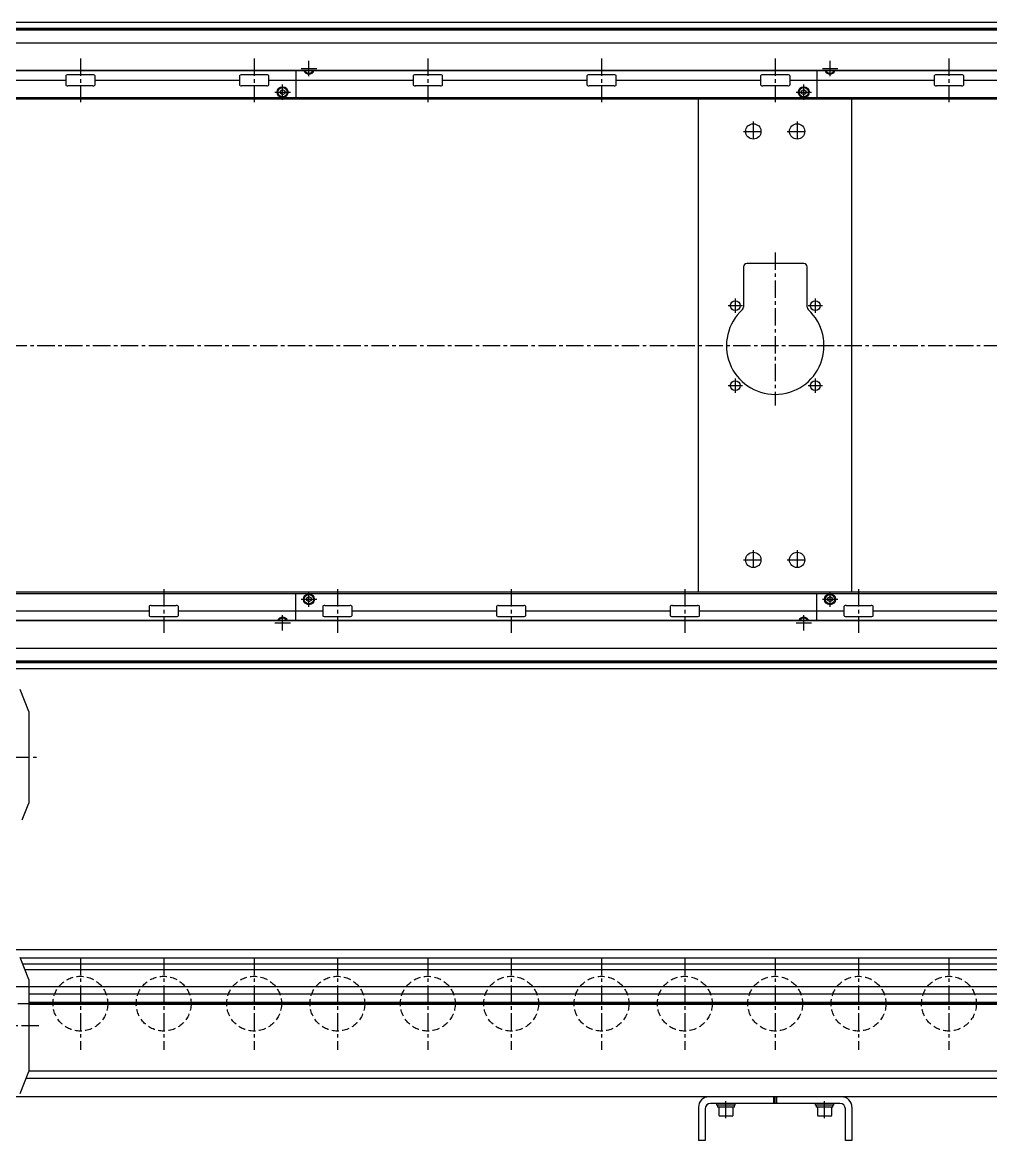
# Model space of a CAD drawing. Extents: x -10 to 3123, y -8 to 1101.
# Drawn here: x 676 to 1560, y 28 to 1048 of the extents above; entities that cross this region are included whole.
import ezdxf

# ---------------------------------------------------------------- set-up
doc = ezdxf.new("R2010")
doc.units = 0
doc.header["$LTSCALE"] = 0.5
doc.linetypes.add('CENTER', pattern=[50.8, 31.75, -6.35, 6.35, -6.35])
doc.linetypes.add('DASHED', pattern=[19.05, 12.7, -6.35])
for name, color, linetype in [('MSM_CENTER', 1, 'CENTER'), ('MSM_CONTINUOUS', 7, 'CONTINUOUS'), ('MSM_DASHED', 4, 'DASHED')]:
    doc.layers.add(name, color=color, linetype=linetype)

msp = doc.modelspace()

# ---------------------------------------------------------------- linework, layer by layer
at = {"layer": 'MSM_CENTER'}
for p, q in [((729.2, 1015.5), (729.2, 975.5)), ((887.7, 1015.5), (887.7, 975.5)), ((937.7, 999.2), (937.7, 1013.3)), ((1046.2, 1015.5), (1046.2, 975.5)), ((1204.7, 1015.5), (1204.7, 975.5)), ((1363.2, 1015.5), (1363.2, 975.5)), ((1413.2, 999.2), (1413.2, 1013.3)), ((1521.7, 1015.5), (1521.7, 975.5)), ((930.7, 1006.2), (944.8, 1006.2)), ((1406.2, 1006.2), (1420.2, 1006.2)), ((913.7, 977.7), (913.7, 991.8)), ((1389.2, 977.7), (1389.2, 991.8)), ((906.7, 984.7), (920.8, 984.7)), ((1382.2, 984.7), (1396.2, 984.7)), ((1343.2, 957.9), (1343.2, 939.9)), ((1383.2, 957.9), (1383.2, 939.9)), ((1334.2, 948.9), (1352.2, 948.9)), ((1374.2, 948.9), (1392.2, 948.9)), ((1363.2, 838.4), (1363.2, 698.9)), ((1326.7, 796.4), (1326.7, 783.4)), ((1399.7, 796.4), (1399.7, 783.4)), ((1320.2, 789.9), (1333.2, 789.9)), ((1393.2, 789.9), (1406.2, 789.9)), ((359.7, 753.4), (2365.9, 753.4)), ((1320.2, 716.9), (1333.2, 716.9)), ((1326.7, 723.4), (1326.7, 710.4)), ((1393.2, 716.9), (1406.2, 716.9)), ((1399.7, 723.4), (1399.7, 710.4)), ((1343.2, 566.9), (1343.2, 548.9)), ((1383.2, 566.9), (1383.2, 548.9)), ((1334.2, 557.9), (1352.2, 557.9)), ((1374.2, 557.9), (1392.2, 557.9)), ((805.2, 531.3), (805.2, 491.3)), ((963.7, 531.3), (963.7, 491.3)), ((1122.2, 531.3), (1122.2, 491.3)), ((1280.7, 531.3), (1280.7, 491.3)), ((1439.2, 531.3), (1439.2, 491.3)), ((930.7, 522), (944.8, 522)), ((937.7, 515), (937.7, 529.1)), ((1406.2, 522), (1420.2, 522)), ((1413.2, 515), (1413.2, 529.1)), ((906.7, 500.5), (920.8, 500.5)), ((913.7, 493.5), (913.7, 507.5)), ((1382.2, 500.5), (1396.2, 500.5)), ((1389.2, 493.5), (1389.2, 507.5)), ((362.2, 377.8), (692.2, 377.8)), ((729.2, 195), (729.2, 111)), ((805.2, 195), (805.2, 111)), ((887.7, 195), (887.7, 111)), ((963.7, 195), (963.7, 111)), ((1046.2, 195), (1046.2, 111)), ((1122.2, 195), (1122.2, 111)), ((1204.7, 195), (1204.7, 111)), ((1280.7, 195), (1280.7, 111)), ((1363.2, 195), (1363.2, 111)), ((1439.2, 195), (1439.2, 111)), ((1521.7, 195), (1521.7, 111)), ((367.2, 153), (2356.3, 153)), ((472.2, 133), (692.2, 133)), ((1318.2, 48.4), (1318.2, 64)), ((1408.2, 48.4), (1408.2, 64))]:
    msp.add_line(p, q, dxfattribs=at)
at = {"layer": 'MSM_CONTINUOUS'}
for p, q in [((2355.9, 1048.4), (370.6, 1048.4)), ((2354.2, 1048.3), (372.2, 1048.3)), ((2329.6, 1042.9), (396.9, 1042.9)), ((2329.6, 1041.2), (396.9, 1041.2)), ((2329.5, 1042), (397, 1042)), ((2354.2, 1029.5), (372.2, 1029.5)), ((2354.2, 1004.1), (372.2, 1004.1)), ((2354.2, 1004.5), (422.2, 1004.5)), ((740.7, 1000.5), (717.8, 1000.5)), ((899.2, 1000.5), (876.3, 1000.5)), ((925.7, 1004.1), (925.7, 979.4)), ((937.7, 1003.9), (937.4, 1004.1)), ((938.1, 1004.1), (937.7, 1003.9)), ((1057.7, 1000.5), (1034.8, 1000.5)), ((1216.2, 1000.5), (1193.3, 1000.5)), ((1374.7, 1000.5), (1351.8, 1000.5)), ((1401.2, 1004.1), (1401.2, 979.4)), ((1413.2, 1003.9), (1412.9, 1004.1)), ((1413.6, 1004.1), (1413.2, 1003.9)), ((1533.2, 1000.5), (1510.3, 1000.5)), ((715.8, 995.5), (584.2, 995.5)), ((715.8, 999.5), (715.8, 991.5)), ((740.7, 990.5), (717.8, 990.5)), ((742.7, 991.5), (742.7, 999.5)), ((874.3, 995.5), (742.7, 995.5)), ((874.3, 999.5), (874.3, 991.5)), ((899.2, 990.5), (876.3, 990.5)), ((901.2, 991.5), (901.2, 999.5)), ((1032.8, 995.5), (901.2, 995.5)), ((1032.8, 999.5), (1032.8, 991.5)), ((1057.7, 990.5), (1034.8, 990.5)), ((1059.7, 991.5), (1059.7, 999.5)), ((1191.3, 995.5), (1059.7, 995.5)), ((1191.3, 999.5), (1191.3, 991.5)), ((1216.2, 990.5), (1193.3, 990.5)), ((1218.2, 991.5), (1218.2, 999.5)), ((1349.8, 995.5), (1218.2, 995.5)), ((1349.8, 999.5), (1349.8, 991.5)), ((1374.7, 990.5), (1351.8, 990.5)), ((1376.7, 991.5), (1376.7, 999.5)), ((1508.3, 995.5), (1376.7, 995.5)), ((1508.3, 999.5), (1508.3, 991.5)), ((1533.2, 990.5), (1510.3, 990.5)), ((1535.2, 991.5), (1535.2, 999.5)), ((1666.8, 995.5), (1535.2, 995.5)), ((911.7, 985.9), (913.7, 987.1)), ((911.7, 983.6), (911.7, 985.9)), ((913.7, 982.4), (911.7, 983.6)), ((913.7, 987.1), (915.7, 985.9)), ((915.7, 983.6), (913.7, 982.4)), ((915.7, 985.9), (915.7, 983.6)), ((1387.2, 985.9), (1389.2, 987.1)), ((1387.2, 983.6), (1387.2, 985.9)), ((1389.2, 982.4), (1387.2, 983.6)), ((1389.2, 987.1), (1391.2, 985.9)), ((1391.2, 983.6), (1389.2, 982.4)), ((1391.2, 985.9), (1391.2, 983.6)), ((2352.2, 979.4), (450.2, 979.4)), ((2355.9, 978.4), (450.2, 978.4)), ((1293.2, 528.4), (1293.2, 978.4)), ((1433.2, 528.4), (1433.2, 978.4)), ((1389.2, 828.4), (1337.2, 828.4)), ((1334.2, 825.4), (1334.2, 788.5)), ((1392.2, 788.5), (1392.2, 825.4)), ((2355.9, 528.4), (450.2, 528.4)), ((450.2, 527.4), (2352.2, 527.4)), ((925.7, 502.6), (925.7, 527.4)), ((935.7, 523.2), (937.7, 524.4)), ((935.7, 520.9), (935.7, 523.2)), ((937.7, 519.7), (935.7, 520.9)), ((937.7, 524.4), (939.7, 523.2)), ((939.7, 520.9), (937.7, 519.7)), ((939.7, 523.2), (939.7, 520.9)), ((1401.2, 502.6), (1401.2, 527.4)), ((1411.2, 523.2), (1413.2, 524.4)), ((1411.2, 520.9), (1411.2, 523.2)), ((1413.2, 519.7), (1411.2, 520.9)), ((1413.2, 524.4), (1415.2, 523.2)), ((1415.2, 520.9), (1413.2, 519.7)), ((1415.2, 523.2), (1415.2, 520.9)), ((660.2, 511.3), (791.8, 511.3)), ((791.8, 515.3), (791.8, 507.3)), ((793.8, 516.3), (816.7, 516.3)), ((818.7, 507.3), (818.7, 515.3)), ((818.7, 511.3), (950.3, 511.3)), ((950.3, 515.3), (950.3, 507.3)), ((952.3, 516.3), (975.2, 516.3)), ((977.2, 507.3), (977.2, 515.3)), ((977.2, 511.3), (1108.8, 511.3)), ((1108.8, 515.3), (1108.8, 507.3)), ((1110.8, 516.3), (1133.7, 516.3)), ((1135.7, 507.3), (1135.7, 515.3)), ((1135.7, 511.3), (1267.3, 511.3)), ((1267.3, 515.3), (1267.3, 507.3)), ((1269.3, 516.3), (1292.2, 516.3)), ((1294.2, 507.3), (1294.2, 515.3)), ((1294.2, 511.3), (1425.8, 511.3)), ((1425.8, 515.3), (1425.8, 507.3)), ((1427.8, 516.3), (1450.7, 516.3)), ((1452.7, 507.3), (1452.7, 515.3)), ((1452.7, 511.3), (1584.3, 511.3)), ((2354.2, 502.6), (372.2, 502.6)), ((2354.2, 502.2), (422.2, 502.2)), ((793.8, 506.3), (816.7, 506.3)), ((913.4, 502.6), (913.7, 502.9)), ((913.7, 502.9), (914.1, 502.6)), ((952.3, 506.3), (975.2, 506.3)), ((1110.8, 506.3), (1133.7, 506.3)), ((1269.3, 506.3), (1292.2, 506.3)), ((1388.9, 502.6), (1389.2, 502.9)), ((1389.2, 502.9), (1389.6, 502.6)), ((1427.8, 506.3), (1450.7, 506.3)), ((2354.2, 477.2), (372.2, 477.2)), ((2329.6, 465.6), (396.9, 465.6)), ((2329.6, 463.9), (396.9, 463.9)), ((2329.5, 464.7), (397, 464.7)), ((2355.9, 458.4), (370.6, 458.4)), ((2354.2, 458.4), (372.2, 458.4)), ((682.2, 419.7), (674.2, 439.7)), ((682.2, 419.7), (682.2, 335.8)), ((676.2, 320.8), (682.2, 335.8)), ((2354.2, 202), (372.2, 202)), ((682.2, 175), (674.2, 195)), ((2354.2, 194.6), (674.4, 194.6)), ((2238.2, 189), (676.6, 189)), ((2238.2, 184), (678.6, 184)), ((682.2, 175), (682.2, 91)), ((2138.2, 168.3), (667.2, 168.3)), ((2138.2, 161.8), (682.2, 161.8)), ((2138.2, 153.9), (682.2, 153.9)), ((2138.2, 153), (682.2, 153)), ((2138.2, 152.1), (682.2, 152.1)), ((674.2, 71), (682.2, 91)), ((2138.2, 84.8), (679.7, 84.8)), ((2138.2, 91.3), (682.2, 91.3)), ((2355.9, 68), (472.2, 68)), ((1422.2, 62), (1304.2, 62)), ((1309.7, 62), (1309.7, 60.4)), ((1326.7, 60.4), (1326.7, 62)), ((1361.8, 62), (1361.8, 68)), ((1363.2, 62), (1363.2, 68)), ((1364.7, 62), (1364.7, 68)), ((1399.7, 62), (1399.7, 60.4)), ((1416.7, 60.4), (1416.7, 62)), ((1293.2, 58.5), (1293.2, 28)), ((1299.2, 57), (1299.2, 28)), ((1326.7, 60.4), (1309.7, 60.4)), ((1310.5, 60.4), (1310.5, 58.4)), ((1325.9, 58.4), (1310.5, 58.4)), ((1311.7, 58.4), (1311.7, 51.2)), ((1324.7, 51.2), (1324.7, 58.4)), ((1325.9, 58.4), (1325.9, 60.4)), ((1416.7, 60.4), (1399.7, 60.4)), ((1400.5, 60.4), (1400.5, 58.4)), ((1415.9, 58.4), (1400.5, 58.4)), ((1401.8, 58.4), (1401.8, 51.2)), ((1414.7, 51.2), (1414.7, 58.4)), ((1415.9, 58.4), (1415.9, 60.4)), ((1427.2, 28), (1427.2, 57)), ((1433.2, 58.5), (1433.2, 28)), ((1323.9, 50.4), (1312.5, 50.4)), ((1413.9, 50.4), (1402.5, 50.4)), ((1299.2, 28), (1293.2, 28)), ((1433.2, 28), (1427.2, 28))]:
    msp.add_line(p, q, dxfattribs=at)
for centre, radius in [((913.7, 984.7), 5), ((913.7, 984.7), 4.25), ((1389.2, 984.7), 5), ((1389.2, 984.7), 4.25), ((1343.2, 948.9), 7), ((1383.2, 948.9), 7), ((1326.7, 789.9), 4.5), ((1399.7, 789.9), 4.5), ((1326.7, 716.9), 4.5), ((1399.7, 716.9), 4.5), ((1343.2, 557.9), 7), ((1383.2, 557.9), 7), ((937.7, 522), 5), ((937.7, 522), 4.25), ((1413.2, 522), 5), ((1413.2, 522), 4.25)]:
    msp.add_circle(centre, radius, dxfattribs=at)
for centre, radius, start, end in [((716.7, 999.4), 0.882, 115.5328, 172.1027), ((717.8, 997.1), 3.41, 89.6687, 115.2454), ((740.7, 997.1), 3.41, 64.7546, 90.3313), ((741.8, 999.4), 0.882, 7.8973, 64.4672), ((875.2, 999.4), 0.882, 115.5328, 172.1027), ((876.3, 997.1), 3.41, 89.6687, 115.2454), ((899.2, 997.1), 3.41, 64.7546, 90.3313), ((900.3, 999.4), 0.882, 7.8973, 64.4672), ((937.7, 1006.2), 5, 204.8346, 335.1654), ((937.7, 1006.2), 4.25, 209.6116, 330.3884), ((1033.7, 999.4), 0.882, 115.5328, 172.1027), ((1034.8, 997.1), 3.41, 89.6687, 115.2454), ((1057.7, 997.1), 3.41, 64.7546, 90.3313), ((1058.8, 999.4), 0.882, 7.8973, 64.4672), ((1192.2, 999.4), 0.882, 115.5328, 172.1027), ((1193.3, 997.1), 3.41, 89.6687, 115.2454), ((1216.2, 997.1), 3.41, 64.7546, 90.3313), ((1217.3, 999.4), 0.882, 7.8973, 64.4672), ((1350.7, 999.4), 0.882, 115.5328, 172.1027), ((1351.8, 997.1), 3.41, 89.6687, 115.2454), ((1374.7, 997.1), 3.41, 64.7546, 90.3313), ((1375.8, 999.4), 0.882, 7.8973, 64.4672), ((1413.2, 1006.2), 5, 204.8346, 335.1654), ((1413.2, 1006.2), 4.25, 209.6116, 330.3884), ((1509.2, 999.4), 0.882, 115.5328, 172.1027), ((1510.3, 997.1), 3.41, 89.6687, 115.2454), ((1533.2, 997.1), 3.41, 64.7546, 90.3313), ((1534.3, 999.4), 0.882, 7.8973, 64.4672), ((716.7, 991.6), 0.882, 187.8973, 244.4672), ((717.8, 993.9), 3.41, 244.7546, 270.3313), ((740.7, 993.9), 3.41, 269.6687, 295.2454), ((741.8, 991.6), 0.882, 295.5328, 352.1027), ((875.2, 991.6), 0.882, 187.8973, 244.4672), ((876.3, 993.9), 3.41, 244.7546, 270.3313), ((899.2, 993.9), 3.41, 269.6687, 295.2454), ((900.3, 991.6), 0.882, 295.5328, 352.1027), ((1033.7, 991.6), 0.882, 187.8973, 244.4672), ((1034.8, 993.9), 3.41, 244.7546, 270.3313), ((1057.7, 993.9), 3.41, 269.6687, 295.2454), ((1058.8, 991.6), 0.882, 295.5328, 352.1027), ((1192.2, 991.6), 0.882, 187.8973, 244.4672), ((1193.3, 993.9), 3.41, 244.7546, 270.3313), ((1216.2, 993.9), 3.41, 269.6687, 295.2454), ((1217.3, 991.6), 0.882, 295.5328, 352.1027), ((1350.7, 991.6), 0.882, 187.8973, 244.4672), ((1351.8, 993.9), 3.41, 244.7546, 270.3313), ((1374.7, 993.9), 3.41, 269.6687, 295.2454), ((1375.8, 991.6), 0.882, 295.5328, 352.1027), ((1509.2, 991.6), 0.882, 187.8973, 244.4672), ((1510.3, 993.9), 3.41, 244.7546, 270.3313), ((1533.2, 993.9), 3.41, 269.6687, 295.2454), ((1534.3, 991.6), 0.882, 295.5328, 352.1027), ((1337.2, 825.4), 3, 90, 180), ((1389.2, 825.4), 3, 0, 90), ((1363.2, 753.4), 44.5, 132.3521, 47.6479), ((1331.2, 788.5), 3, 312.3521, 360), ((1395.3, 788.5), 3, 180, 227.6479), ((792.7, 515.2), 0.882, 115.5328, 172.1027), ((793.8, 512.9), 3.41, 89.6687, 115.2454), ((816.7, 512.9), 3.41, 64.7546, 90.3313), ((817.8, 515.2), 0.882, 7.8973, 64.4672), ((951.2, 515.2), 0.882, 115.5328, 172.1027), ((952.3, 512.9), 3.41, 89.6687, 115.2454), ((975.2, 512.9), 3.41, 64.7546, 90.3313), ((976.3, 515.2), 0.882, 7.8973, 64.4672), ((1109.7, 515.2), 0.882, 115.5328, 172.1027), ((1110.8, 512.9), 3.41, 89.6687, 115.2454), ((1133.7, 512.9), 3.41, 64.7546, 90.3313), ((1134.8, 515.2), 0.882, 7.8973, 64.4672), ((1268.2, 515.2), 0.882, 115.5328, 172.1027), ((1269.3, 512.9), 3.41, 89.6687, 115.2454), ((1292.2, 512.9), 3.41, 64.7546, 90.3313), ((1293.3, 515.2), 0.882, 7.8973, 64.4672), ((1426.7, 515.2), 0.882, 115.5328, 172.1027), ((1427.8, 512.9), 3.41, 89.6687, 115.2454), ((1450.7, 512.9), 3.41, 64.7546, 90.3313), ((1451.8, 515.2), 0.882, 7.8973, 64.4672), ((792.7, 507.4), 0.882, 187.8973, 244.4672), ((793.8, 509.7), 3.41, 244.7546, 270.3313), ((816.7, 509.7), 3.41, 269.6687, 295.2454), ((817.8, 507.4), 0.882, 295.5328, 352.1027), ((913.7, 500.5), 5, 24.8346, 155.1654), ((913.7, 500.5), 4.25, 29.6116, 150.3884), ((951.2, 507.4), 0.882, 187.8973, 244.4672), ((952.3, 509.7), 3.41, 244.7546, 270.3313), ((975.2, 509.7), 3.41, 269.6687, 295.2454), ((976.3, 507.4), 0.882, 295.5328, 352.1027), ((1109.7, 507.4), 0.882, 187.8973, 244.4672), ((1110.8, 509.7), 3.41, 244.7546, 270.3313), ((1133.7, 509.7), 3.41, 269.6687, 295.2454), ((1134.8, 507.4), 0.882, 295.5328, 352.1027), ((1268.2, 507.4), 0.882, 187.8973, 244.4672), ((1269.3, 509.7), 3.41, 244.7546, 270.3313), ((1292.2, 509.7), 3.41, 269.6687, 295.2454), ((1293.3, 507.4), 0.882, 295.5328, 352.1027), ((1389.2, 500.5), 5, 24.8346, 155.1654), ((1389.2, 500.5), 4.25, 29.6116, 150.3884), ((1426.7, 507.4), 0.882, 187.8973, 244.4672), ((1427.8, 509.7), 3.41, 244.7546, 270.3313), ((1450.7, 509.7), 3.41, 269.6687, 295.2454), ((1451.8, 507.4), 0.882, 295.5328, 352.1027), ((1302.7, 58.5), 9.5, 90, 180), ((1304.2, 57), 5, 90, 180), ((1422.2, 57), 5, 0, 90), ((1423.7, 58.5), 9.5, 0, 90), ((1312.5, 51.2), 0.8, 180, 270), ((1323.9, 51.2), 0.8, 270, 0), ((1402.5, 51.2), 0.8, 180, 270), ((1413.9, 51.2), 0.8, 270, 0)]:
    msp.add_arc(centre, radius, start, end, dxfattribs=at)
at = {"layer": 'MSM_DASHED'}
for centre in [(729.2, 153), (805.2, 153), (887.7, 153), (963.7, 153), (1046.2, 153), (1122.2, 153), (1204.7, 153), (1280.7, 153), (1363.2, 153), (1439.2, 153), (1521.7, 153)]:
    msp.add_circle(centre, 25, dxfattribs=at)

doc.saveas('drawing.dxf')
